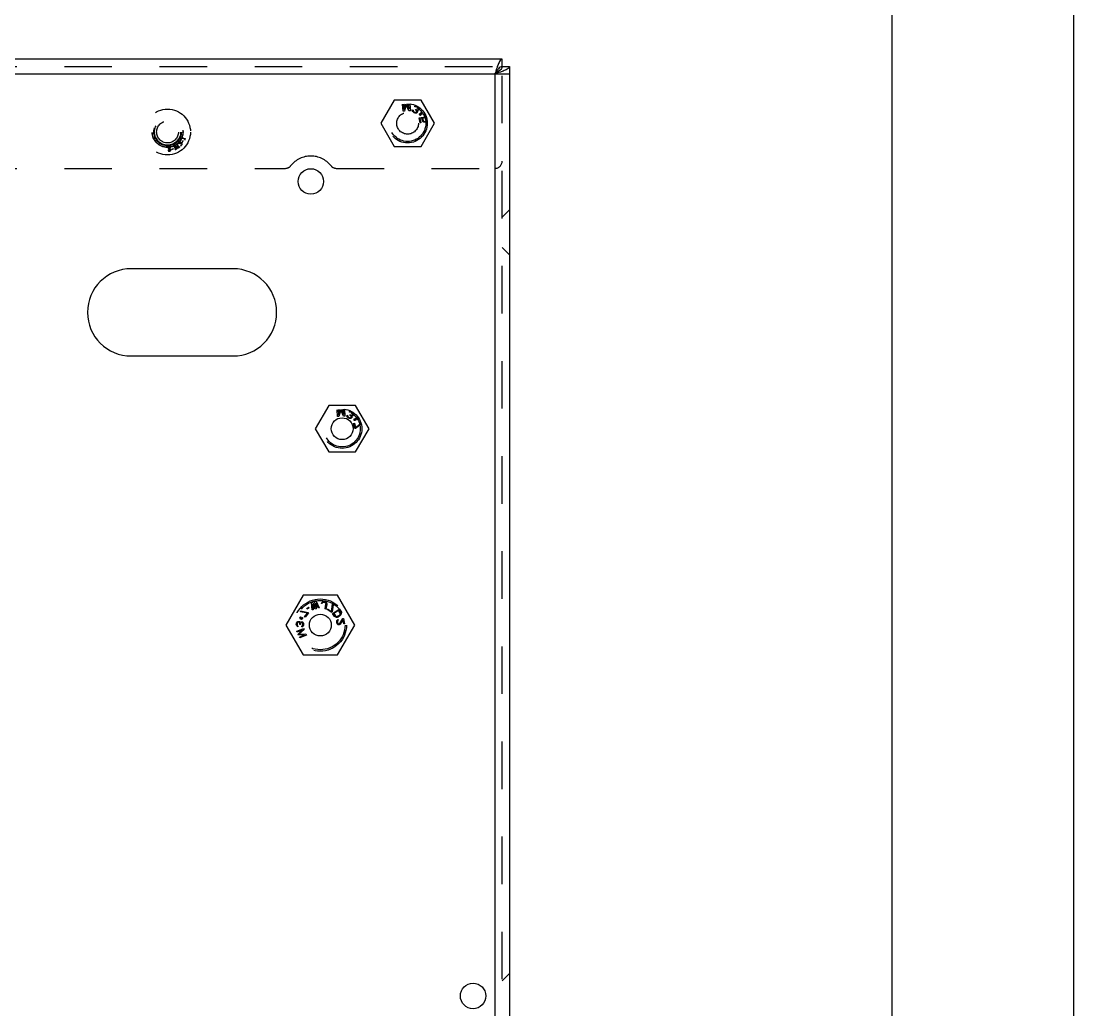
# Model space of a CAD drawing. Header units: millimetres. Extents: x 1262 to 3787, y 0 to 841.
# Drawn here: x 3642.1 to 3786.9, y 451.3 to 587.3 of the extents above; entities that cross this region are included whole.
import ezdxf

# ---------------------------------------------------------------- set-up
doc = ezdxf.new("R2010")
doc.units = ezdxf.units.MM
doc.header["$LTSCALE"] = 65.395
doc.linetypes.add('HIDDEN', pattern=[0.2, 0.1, -0.1])
doc.layers.get('0').update_dxf_attribs({"linetype": 'CONTINUOUS'})
doc.layers.add('02___PRT_ALL_AXES', color=7, linetype='CONTINUOUS')
doc.layers.add('DEFAULT_2', color=8, linetype='HIDDEN')

msp = doc.modelspace()

# ---------------------------------------------------------------- linework, layer by layer
at = {"color": 7, "linetype": 'Continuous'}
for p, q in [((3786.865, 0), (3786.865, 841)), ((3708.263, 581.004), (3708.263, 582.004)), ((3708.263, 581.004), (3709.263, 581.004)), ((3684.416, 534.404), (3682.568, 531.204)), ((3688.111, 534.404), (3684.416, 534.404)), ((3689.958, 531.204), (3688.111, 534.404)), ((3682.568, 531.204), (3684.416, 528.004)), ((3688.111, 528.004), (3689.958, 531.204)), ((3684.416, 528.004), (3688.111, 528.004)), ((3680.896, 508.304), (3678.529, 504.204)), ((3685.63, 508.304), (3680.896, 508.304)), ((3687.998, 504.204), (3685.63, 508.304)), ((3678.529, 504.204), (3680.896, 500.104)), ((3685.63, 500.104), (3687.998, 504.204)), ((3680.896, 500.104), (3685.63, 500.104))]:
    msp.add_line(p, q, dxfattribs=at)
at = {"color": 3, "linetype": 'Continuous'}
for p, q in [((3708.263, 582.004), (3296.263, 582.004)), ((3709.263, 581.004), (3709.263, 324.704)), ((3517.293, 580.004), (3707.263, 580.004)), ((3707.263, 580.004), (3707.263, 325.704)), ((3671.263, 553.204), (3657.263, 553.204)), ((3657.263, 541.204), (3671.263, 541.204))]:
    msp.add_line(p, q, dxfattribs=at)
at = {"color": 7, "linetype": 'Continuous'}
msp.add_lwpolyline([(2622.865, 25), (3761.865, 25), (3761.865, 816), (2622.865, 816)], close=True, dxfattribs=at)
at = {"color": 3, "linetype": 'Continuous'}
for centre, start, end in [((3657.263, 547.204), 90, 270), ((3671.263, 547.204), 270, 90)]:
    msp.add_arc(centre, 6, start, end, dxfattribs=at)
for points, knots in [([(3708.263, 582.004), (3708.152, 582.004), (3707.896, 581.749), (3707.786, 581.477), (3707.71, 581.295)], [0, 0, 0, 0, 0.3603317, 1, 1, 1, 1]), ([(3707.597, 581.004), (3707.568, 580.926), (3707.451, 580.594), (3707.345, 580.259), (3707.263, 580.004)], [0, 0, 0, 0, 0.2361922, 1, 1, 1, 1]), ([(3709.263, 581.004), (3709.263, 580.892), (3709.008, 580.637), (3708.736, 580.526), (3708.554, 580.45)], [0, 0, 0, 0, 0.3603317, 1, 1, 1, 1]), ([(3708.263, 580.337), (3708.185, 580.308), (3707.854, 580.191), (3707.519, 580.085), (3707.263, 580.004)], [0, 0, 0, 0, 0.2361922, 1, 1, 1, 1])]:
    msp.add_open_spline(points, degree=3, knots=knots, dxfattribs=at)
at = {"color": 7, "linetype": 'Continuous'}
for points in [[(3708.263, 581.004), (3708.07, 581.004), (3707.65, 580.647), (3707.418, 580.247), (3707.263, 580.004)], [(3708.263, 581.004), (3708.263, 580.81), (3707.906, 580.39), (3707.507, 580.159), (3707.263, 580.004)]]:
    msp.add_open_spline(points, degree=3, knots=[0, 0, 0, 0, 0.4009489, 1, 1, 1, 1], dxfattribs=at)
at = {"color": 3, "linetype": 'Continuous'}
for points in [[(3707.71, 581.295), (3707.67, 581.199), (3707.633, 581.101), (3707.597, 581.004)], [(3708.554, 580.45), (3708.458, 580.41), (3708.361, 580.373), (3708.263, 580.337)]]:
    msp.add_open_spline(points, degree=3, dxfattribs=at)
at = {"layer": '02___PRT_ALL_AXES', "color": 8, "linetype": 'HIDDEN'}
for centre, radius in [((3695.263, 573.204), 1.5), ((3662.263, 572.004), 2.1)]:
    msp.add_circle(centre, radius, dxfattribs=at)
at = {"layer": '02___PRT_ALL_AXES', "color": 3, "linetype": 'Continuous'}
for centre, radius in [((3681.963, 565.204), 1.75), ((3686.263, 531.204), 1.5), ((3683.263, 504.204), 1.5), ((3704.263, 453.204), 1.75)]:
    msp.add_circle(centre, radius, dxfattribs=at)
at = {"layer": 'DEFAULT_2', "color": 8, "linetype": 'HIDDEN'}
for p, q in [((3517.293, 581.004), (3708.263, 581.004)), ((3708.263, 324.704), (3708.263, 581.004)), ((3707.263, 580.004), (3708.263, 580.004)), ((3708.263, 580.004), (3709.263, 580.004)), ((3693.416, 576.404), (3691.568, 573.204)), ((3697.111, 576.404), (3693.416, 576.404)), ((3698.958, 573.204), (3697.111, 576.404)), ((3694.643, 574.864), (3694.575, 575.814)), ((3694.83, 574.877), (3694.643, 574.864)), ((3694.699, 575.844), (3694.753, 575.085)), ((3694.753, 575.085), (3694.987, 575.889)), ((3695.078, 575.791), (3694.83, 574.877)), ((3695.454, 574.922), (3695.078, 575.791)), ((3695.155, 575.901), (3695.501, 575.138)), ((3695.501, 575.138), (3695.447, 575.897)), ((3695.641, 574.935), (3695.454, 574.922)), ((3695.573, 575.886), (3695.641, 574.935)), ((3695.93, 574.96), (3695.956, 575.044)), ((3695.958, 574.844), (3695.93, 574.96)), ((3695.956, 575.044), (3696.046, 574.99)), ((3696.008, 574.765), (3695.958, 574.844)), ((3696.122, 574.671), (3696.008, 574.765)), ((3696.046, 574.99), (3696.049, 574.914)), ((3696.049, 574.914), (3696.08, 574.845)), ((3696.08, 574.845), (3696.159, 574.773)), ((3696.157, 574.65), (3696.122, 574.671)), ((3696.293, 574.593), (3696.157, 574.65)), ((3696.159, 574.773), (3696.23, 574.73)), ((3696.213, 575.51), (3696.263, 575.554)), ((3696.302, 575.456), (3696.213, 575.51)), ((3696.23, 574.73), (3696.33, 574.695)), ((3696.263, 575.554), (3696.332, 575.587)), ((3696.342, 575.482), (3696.302, 575.456)), ((3696.33, 574.695), (3696.406, 574.699)), ((3696.332, 575.587), (3696.408, 575.592)), ((3696.334, 575.065), (3696.378, 575.138)), ((3696.405, 575.022), (3696.334, 575.065)), ((3696.399, 575.497), (3696.342, 575.482)), ((3696.378, 575.138), (3696.449, 575.095)), ((3696.446, 575.494), (3696.399, 575.497)), ((3696.491, 574.921), (3696.405, 575.022)), ((3696.406, 574.699), (3696.474, 574.732)), ((3696.408, 575.592), (3696.501, 575.585)), ((3696.546, 575.458), (3696.446, 575.494)), ((3696.449, 575.095), (3696.567, 575.049)), ((3696.474, 574.732), (3696.496, 574.769)), ((3696.504, 574.863), (3696.491, 574.921)), ((3696.496, 574.769), (3696.504, 574.863)), ((3696.501, 575.585), (3696.578, 575.562)), ((3696.564, 574.679), (3696.502, 574.616)), ((3696.653, 575.394), (3696.546, 575.458)), ((3696.585, 574.715), (3696.564, 574.679)), ((3696.567, 575.049), (3696.643, 575.053)), ((3696.681, 574.955), (3696.57, 574.972)), ((3696.57, 574.972), (3696.609, 574.875)), ((3696.611, 574.799), (3696.585, 574.715)), ((3696.609, 574.875), (3696.611, 574.799)), ((3696.643, 575.053), (3696.722, 575.104)), ((3696.732, 575.322), (3696.653, 575.394)), ((3696.75, 574.989), (3696.681, 574.955)), ((3696.722, 575.104), (3696.766, 575.177)), ((3696.73, 575.47), (3696.787, 575.413)), ((3696.757, 575.282), (3696.732, 575.322)), ((3696.812, 575.051), (3696.75, 574.989)), ((3696.77, 575.225), (3696.757, 575.282)), ((3696.766, 575.177), (3696.77, 575.225)), ((3696.787, 575.413), (3696.836, 575.334)), ((3696.855, 575.124), (3696.812, 575.051)), ((3696.836, 575.334), (3696.868, 575.265)), ((3696.871, 575.189), (3696.855, 575.124)), ((3696.868, 575.265), (3696.871, 575.189)), ((3697.031, 574.496), (3697.064, 574.672)), ((3697.064, 574.672), (3697.093, 574.667)), ((3697.093, 574.667), (3697.066, 574.521)), ((3691.568, 573.204), (3693.416, 570.004)), ((3696.387, 574.586), (3696.293, 574.593)), ((3696.502, 574.616), (3696.387, 574.586)), ((3696.84, 573.941), (3697.38, 574.062)), ((3696.995, 573.25), (3696.84, 573.941)), ((3696.849, 574.496), (3696.855, 574.525)), ((3696.996, 574.472), (3696.849, 574.496)), ((3696.855, 574.525), (3697.031, 574.496)), ((3696.874, 574.386), (3696.996, 574.472)), ((3696.898, 574.352), (3696.874, 574.386)), ((3697.02, 574.438), (3696.898, 574.352)), ((3697.299, 573.938), (3696.967, 573.863)), ((3696.967, 573.863), (3697.099, 573.274)), ((3696.993, 574.291), (3697.02, 574.438)), ((3697.022, 574.287), (3696.993, 574.291)), ((3697.099, 573.274), (3696.995, 573.25)), ((3697.055, 574.462), (3697.022, 574.287)), ((3697.231, 574.433), (3697.055, 574.462)), ((3697.066, 574.521), (3697.188, 574.606)), ((3697.212, 574.572), (3697.09, 574.487)), ((3697.09, 574.487), (3697.236, 574.462)), ((3697.111, 570.004), (3698.958, 573.204)), ((3697.188, 574.606), (3697.212, 574.572)), ((3697.236, 574.462), (3697.231, 574.433)), ((3697.259, 573.822), (3697.299, 573.938)), ((3697.261, 573.716), (3697.259, 573.822)), ((3697.289, 573.594), (3697.261, 573.716)), ((3697.332, 573.497), (3697.289, 573.594)), ((3697.417, 573.409), (3697.332, 573.497)), ((3697.368, 573.825), (3697.365, 573.739)), ((3697.365, 573.739), (3697.393, 573.617)), ((3697.412, 573.92), (3697.368, 573.825)), ((3697.38, 574.062), (3697.412, 573.92)), ((3697.393, 573.617), (3697.432, 573.54)), ((3697.514, 573.367), (3697.417, 573.409)), ((3697.432, 573.54), (3697.487, 573.489)), ((3697.487, 573.489), (3697.558, 573.462)), ((3697.627, 573.349), (3697.514, 573.367)), ((3697.558, 573.462), (3697.625, 573.456)), ((3697.567, 574.104), (3697.659, 574.082)), ((3697.594, 573.982), (3697.567, 574.104)), ((3697.686, 573.96), (3697.594, 573.982)), ((3697.625, 573.456), (3697.667, 573.465)), ((3697.71, 573.368), (3697.627, 573.349)), ((3697.659, 574.082), (3697.756, 574.04)), ((3697.667, 573.465), (3697.724, 573.499)), ((3697.741, 573.909), (3697.686, 573.96)), ((3697.805, 573.432), (3697.71, 573.368)), ((3697.724, 573.499), (3697.777, 573.554)), ((3697.78, 573.832), (3697.741, 573.909)), ((3697.756, 574.04), (3697.841, 573.952)), ((3697.777, 573.554), (3697.805, 573.624)), ((3697.808, 573.71), (3697.78, 573.832)), ((3697.805, 573.624), (3697.808, 573.71)), ((3697.874, 573.511), (3697.805, 573.432)), ((3697.841, 573.952), (3697.883, 573.859)), ((3697.914, 573.627), (3697.874, 573.511)), ((3697.912, 573.729), (3697.914, 573.627)), ((3663.495, 570.347), (3663.57, 569.866)), ((3663.532, 570.283), (3663.751, 569.919)), ((3663.617, 569.746), (3663.532, 570.283)), ((3663.808, 569.961), (3663.595, 570.314)), ((3663.607, 570.384), (3663.649, 570.423)), ((3663.649, 570.423), (3663.641, 570.436)), ((3663.776, 570.439), (3663.794, 570.445)), ((3663.953, 570.392), (3663.972, 570.387)), ((3664.175, 571.268), (3664.163, 571.24)), ((3664.657, 571.067), (3664.175, 571.268)), ((3664.219, 571.184), (3664.634, 571.012)), ((3664.242, 571.058), (3664.219, 571.184)), ((3664.221, 571.052), (3664.242, 571.058)), ((3664.377, 570.805), (3664.263, 570.623)), ((3664.263, 570.623), (3664.296, 570.602)), ((3664.296, 570.602), (3664.41, 570.785)), ((3664.41, 570.785), (3664.377, 570.805)), ((3664.654, 570.969), (3664.644, 570.922)), ((3664.644, 570.922), (3664.657, 570.917)), ((3664.725, 571.119), (3664.703, 571.083)), ((3664.739, 571.113), (3664.725, 571.119)), ((3662.355, 569.538), (3662.368, 569.539)), ((3662.355, 569.538), (3662.36, 569.402)), ((3662.634, 569.839), (3662.622, 569.838)), ((3662.634, 569.839), (3662.626, 569.943)), ((3663.054, 569.706), (3662.848, 569.644)), ((3662.848, 569.644), (3662.859, 569.606)), ((3662.859, 569.606), (3663.065, 569.669)), ((3663.018, 570.06), (3663.026, 570.048)), ((3663.026, 570.048), (3663.102, 570.082)), ((3663.065, 569.669), (3663.054, 569.706)), ((3663.102, 570.082), (3663.35, 569.671)), ((3663.13, 570.086), (3663.617, 569.746)), ((3663.372, 569.684), (3663.13, 570.086)), ((3663.57, 569.866), (3663.165, 570.148)), ((3663.332, 569.607), (3663.294, 569.573)), ((3663.294, 569.573), (3663.301, 569.561)), ((3663.495, 569.695), (3663.419, 569.66)), ((3663.503, 569.682), (3663.495, 569.695)), ((3663.749, 569.861), (3663.708, 569.823)), ((3663.708, 569.823), (3663.715, 569.811)), ((3663.931, 569.957), (3663.856, 569.931)), ((3663.938, 569.945), (3663.931, 569.957)), ((3664.063, 570.157), (3664.069, 570.14)), ((3693.416, 570.004), (3697.111, 570.004)), ((3517.293, 567.004), (3678.441, 567.004)), ((3685.486, 567.004), (3707.263, 567.004)), ((3709.263, 561.304), (3708.263, 560.304)), ((3709.263, 555.104), (3708.263, 556.104)), ((3685.643, 532.864), (3685.575, 533.814)), ((3685.83, 532.877), (3685.643, 532.864)), ((3685.699, 533.844), (3685.753, 533.085)), ((3685.753, 533.085), (3685.987, 533.889)), ((3686.078, 533.791), (3685.83, 532.877)), ((3686.454, 532.922), (3686.078, 533.791)), ((3686.155, 533.901), (3686.501, 533.138)), ((3686.501, 533.138), (3686.447, 533.897)), ((3686.641, 532.935), (3686.454, 532.922)), ((3686.573, 533.886), (3686.641, 532.935)), ((3686.93, 532.96), (3686.956, 533.044)), ((3686.958, 532.844), (3686.93, 532.96)), ((3686.956, 533.044), (3687.046, 532.99)), ((3687.008, 532.765), (3686.958, 532.844)), ((3687.122, 532.671), (3687.008, 532.765)), ((3687.046, 532.99), (3687.049, 532.914)), ((3687.049, 532.914), (3687.08, 532.845)), ((3687.08, 532.845), (3687.159, 532.773)), ((3687.157, 532.65), (3687.122, 532.671)), ((3687.293, 532.593), (3687.157, 532.65)), ((3687.159, 532.773), (3687.23, 532.73)), ((3687.213, 533.51), (3687.263, 533.554)), ((3687.302, 533.456), (3687.213, 533.51)), ((3687.23, 532.73), (3687.33, 532.695)), ((3687.263, 533.554), (3687.332, 533.587)), ((3687.342, 533.482), (3687.302, 533.456)), ((3687.33, 532.695), (3687.406, 532.699)), ((3687.332, 533.587), (3687.408, 533.592)), ((3687.334, 533.065), (3687.378, 533.138)), ((3687.405, 533.022), (3687.334, 533.065)), ((3687.399, 533.497), (3687.342, 533.482)), ((3687.378, 533.138), (3687.449, 533.095)), ((3687.446, 533.494), (3687.399, 533.497)), ((3687.491, 532.921), (3687.405, 533.022)), ((3687.406, 532.699), (3687.474, 532.732)), ((3687.408, 533.592), (3687.501, 533.585)), ((3687.546, 533.458), (3687.446, 533.494)), ((3687.449, 533.095), (3687.567, 533.049)), ((3687.474, 532.732), (3687.496, 532.769)), ((3687.504, 532.863), (3687.491, 532.921)), ((3687.496, 532.769), (3687.504, 532.863)), ((3687.501, 533.585), (3687.578, 533.562)), ((3687.564, 532.679), (3687.502, 532.616)), ((3687.653, 533.394), (3687.546, 533.458)), ((3687.585, 532.715), (3687.564, 532.679)), ((3687.567, 533.049), (3687.643, 533.053)), ((3687.681, 532.955), (3687.57, 532.972)), ((3687.57, 532.972), (3687.609, 532.875)), ((3687.611, 532.799), (3687.585, 532.715)), ((3687.609, 532.875), (3687.611, 532.799)), ((3687.643, 533.053), (3687.722, 533.104)), ((3687.732, 533.322), (3687.653, 533.394)), ((3687.75, 532.989), (3687.681, 532.955)), ((3687.722, 533.104), (3687.766, 533.177)), ((3687.73, 533.47), (3687.787, 533.413)), ((3687.757, 533.282), (3687.732, 533.322)), ((3687.812, 533.051), (3687.75, 532.989)), ((3687.77, 533.225), (3687.757, 533.282)), ((3687.766, 533.177), (3687.77, 533.225)), ((3687.787, 533.413), (3687.836, 533.334)), ((3687.855, 533.124), (3687.812, 533.051)), ((3687.836, 533.334), (3687.868, 533.265)), ((3687.871, 533.189), (3687.855, 533.124)), ((3687.868, 533.265), (3687.871, 533.189)), ((3688.031, 532.496), (3688.064, 532.672)), ((3688.064, 532.672), (3688.093, 532.667)), ((3688.093, 532.667), (3688.066, 532.521)), ((3687.387, 532.586), (3687.293, 532.593)), ((3687.502, 532.616), (3687.387, 532.586)), ((3687.84, 531.941), (3687.944, 531.965)), ((3688.004, 531.21), (3687.84, 531.941)), ((3687.849, 532.496), (3687.855, 532.525)), ((3687.996, 532.472), (3687.849, 532.496)), ((3687.855, 532.525), (3688.031, 532.496)), ((3687.874, 532.386), (3687.996, 532.472)), ((3687.898, 532.352), (3687.874, 532.386)), ((3688.02, 532.438), (3687.898, 532.352)), ((3687.944, 531.965), (3688.081, 531.355)), ((3687.993, 532.291), (3688.02, 532.438)), ((3688.022, 532.287), (3687.993, 532.291)), ((3688.108, 531.233), (3688.004, 531.21)), ((3688.055, 532.462), (3688.022, 532.287)), ((3688.231, 532.433), (3688.055, 532.462)), ((3688.066, 532.521), (3688.188, 532.606)), ((3688.081, 531.355), (3688.857, 531.954)), ((3688.212, 532.572), (3688.09, 532.487)), ((3688.09, 532.487), (3688.236, 532.462)), ((3688.889, 531.835), (3688.108, 531.233)), ((3688.188, 532.606), (3688.212, 532.572)), ((3688.236, 532.462), (3688.231, 532.433)), ((3681.417, 506.495), (3681.654, 506.665)), ((3681.654, 506.665), (3681.716, 506.579)), ((3682.04, 507.287), (3682.2, 507.332)), ((3682.153, 506.279), (3682.04, 507.287)), ((3682.554, 506.393), (3682.184, 507.084)), ((3682.184, 507.084), (3682.274, 506.313)), ((3682.2, 507.332), (3682.582, 506.6)), ((3682.521, 507.423), (3682.681, 507.469)), ((3682.582, 506.6), (3682.521, 507.423)), ((3682.665, 507.221), (3682.714, 506.439)), ((3682.995, 506.518), (3682.665, 507.221)), ((3682.681, 507.469), (3683.115, 506.553)), ((3683.412, 507.183), (3683.451, 507.284)), ((3683.535, 507.161), (3683.412, 507.183)), ((3683.451, 507.284), (3683.507, 507.361)), ((3683.507, 507.361), (3683.604, 507.43)), ((3683.57, 507.241), (3683.535, 507.161)), ((3683.623, 507.297), (3683.57, 507.241)), ((3683.604, 507.43), (3683.693, 507.457)), ((3683.692, 507.328), (3683.623, 507.297)), ((3683.777, 507.334), (3683.692, 507.328)), ((3683.693, 507.457), (3683.8, 507.46)), ((3683.859, 507.32), (3683.777, 507.334)), ((3683.8, 507.46), (3683.882, 507.445)), ((3683.938, 507.284), (3683.859, 507.32)), ((3683.882, 507.445), (3683.981, 507.406)), ((3683.912, 506.424), (3684.027, 507.074)), ((3683.992, 507.231), (3683.938, 507.284)), ((3683.981, 507.406), (3684.055, 507.35)), ((3684.022, 507.161), (3683.992, 507.231)), ((3684.027, 507.074), (3684.022, 507.161)), ((3684.15, 507.052), (3684.035, 506.402)), ((3684.055, 507.35), (3684.122, 507.251)), ((3684.122, 507.251), (3684.148, 507.16)), ((3684.148, 507.16), (3684.15, 507.052)), ((3684.781, 506.088), (3684.916, 507.065)), ((3685.021, 506.997), (3684.886, 506.02)), ((3684.916, 507.065), (3685.021, 506.997)), ((3680.451, 505.192), (3680.465, 505.231)), ((3680.591, 505.141), (3680.451, 505.192)), ((3680.465, 505.231), (3680.605, 505.18)), ((3680.52, 506.045), (3680.595, 506.145)), ((3681.485, 505.844), (3680.52, 506.045)), ((3680.541, 505.314), (3680.568, 505.326)), ((3680.605, 505.18), (3680.541, 505.314)), ((3680.568, 505.326), (3680.645, 505.165)), ((3680.595, 506.145), (3681.56, 505.944)), ((3680.645, 505.165), (3680.808, 505.238)), ((3680.821, 505.211), (3680.685, 505.15)), ((3680.685, 505.15), (3680.825, 505.099)), ((3680.808, 505.238), (3680.821, 505.211)), ((3681.111, 505.343), (3681.485, 505.844)), ((3681.196, 505.28), (3681.111, 505.343)), ((3681.645, 505.88), (3681.196, 505.28)), ((3681.479, 506.409), (3681.417, 506.495)), ((3681.716, 506.579), (3681.479, 506.409)), ((3681.56, 505.944), (3681.645, 505.88)), ((3682.274, 506.313), (3682.153, 506.279)), ((3682.714, 506.439), (3682.554, 506.393)), ((3683.115, 506.553), (3682.995, 506.518)), ((3684.035, 506.402), (3683.912, 506.424)), ((3684.198, 506.338), (3684.256, 506.428)), ((3684.828, 505.931), (3684.198, 506.338)), ((3684.256, 506.428), (3684.781, 506.088)), ((3684.886, 506.02), (3684.828, 505.931)), ((3684.959, 505.812), (3685.796, 506.36)), ((3685.233, 505.394), (3684.959, 505.812)), ((3685.758, 506.185), (3685.135, 505.777)), ((3685.135, 505.777), (3685.34, 505.464)), ((3685.308, 505.318), (3685.233, 505.394)), ((3685.389, 505.272), (3685.308, 505.318)), ((3685.34, 505.464), (3685.403, 505.406)), ((3685.506, 505.249), (3685.389, 505.272)), ((3685.403, 505.406), (3685.473, 505.377)), ((3685.473, 505.377), (3685.55, 505.377)), ((3685.6, 505.261), (3685.506, 505.249)), ((3685.55, 505.377), (3685.632, 505.406)), ((3685.701, 505.301), (3685.6, 505.261)), ((3685.632, 505.406), (3685.899, 505.581)), ((3685.968, 505.476), (3685.701, 505.301)), ((3685.963, 505.872), (3685.758, 506.185)), ((3685.796, 506.36), (3686.07, 505.942)), ((3685.899, 505.581), (3685.959, 505.645)), ((3685.959, 505.645), (3685.99, 505.715)), ((3685.991, 505.79), (3685.963, 505.872)), ((3686.045, 505.552), (3685.968, 505.476)), ((3685.99, 505.715), (3685.991, 505.79)), ((3686.094, 505.633), (3686.045, 505.552)), ((3686.07, 505.942), (3686.109, 505.843)), ((3686.119, 505.75), (3686.094, 505.633)), ((3686.109, 505.843), (3686.119, 505.75)), ((3679.963, 504.265), (3679.97, 504.431)), ((3679.98, 504.181), (3679.963, 504.265)), ((3679.97, 504.431), (3679.995, 504.514)), ((3680.019, 504.095), (3679.98, 504.181)), ((3679.995, 504.514), (3680.041, 504.595)), ((3680.059, 504.031), (3680.019, 504.095)), ((3680.037, 503.35), (3680.954, 503.747)), ((3680.041, 504.595), (3680.086, 504.656)), ((3680.121, 503.987), (3680.059, 504.031)), ((3680.076, 504.406), (3680.07, 504.281)), ((3680.07, 504.281), (3680.087, 504.176)), ((3680.101, 504.509), (3680.076, 504.406)), ((3680.086, 504.656), (3680.152, 504.694)), ((3680.087, 504.176), (3680.106, 504.133)), ((3680.124, 504.55), (3680.101, 504.509)), ((3680.106, 504.133), (3680.147, 504.09)), ((3680.184, 503.963), (3680.121, 503.987)), ((3680.169, 504.589), (3680.124, 504.55)), ((3680.147, 504.09), (3680.188, 504.067)), ((3680.152, 504.694), (3680.217, 504.712)), ((3680.212, 504.608), (3680.169, 504.589)), ((3680.188, 504.067), (3680.184, 503.963)), ((3680.297, 504.605), (3680.212, 504.608)), ((3680.217, 504.712), (3680.302, 504.709)), ((3680.38, 504.559), (3680.297, 504.605)), ((3680.302, 504.709), (3680.386, 504.684)), ((3680.42, 504.495), (3680.38, 504.559)), ((3680.386, 504.684), (3680.448, 504.64)), ((3680.436, 504.369), (3680.42, 504.495)), ((3680.432, 504.286), (3680.436, 504.369)), ((3680.517, 504.282), (3680.432, 504.286)), ((3680.448, 504.64), (3680.486, 504.534)), ((3680.455, 505.08), (3680.591, 505.141)), ((3680.468, 505.053), (3680.455, 505.08)), ((3680.631, 505.126), (3680.468, 505.053)), ((3680.486, 504.534), (3680.553, 504.614)), ((3680.521, 504.365), (3680.517, 504.282)), ((3680.569, 504.488), (3680.521, 504.365)), ((3680.553, 504.614), (3680.619, 504.653)), ((3680.613, 504.528), (3680.569, 504.488)), ((3680.7, 504.566), (3680.613, 504.528)), ((3680.619, 504.653), (3680.705, 504.67)), ((3680.707, 504.964), (3680.631, 505.126)), ((3680.81, 505.06), (3680.67, 505.111)), ((3680.67, 505.111), (3680.734, 504.977)), ((3680.743, 504.564), (3680.7, 504.566)), ((3680.705, 504.67), (3680.747, 504.668)), ((3680.734, 504.977), (3680.707, 504.964)), ((3680.716, 503.961), (3680.721, 504.065)), ((3680.802, 503.978), (3680.716, 503.961)), ((3680.721, 504.065), (3680.786, 504.104)), ((3680.805, 504.52), (3680.743, 504.564)), ((3680.747, 504.668), (3680.831, 504.644)), ((3680.786, 504.104), (3680.832, 504.164)), ((3680.891, 504.057), (3680.802, 503.978)), ((3680.844, 504.455), (3680.805, 504.52)), ((3680.825, 505.099), (3680.81, 505.06)), ((3680.831, 504.644), (3680.913, 504.557)), ((3680.832, 504.164), (3680.857, 504.267)), ((3680.861, 504.35), (3680.844, 504.455)), ((3680.857, 504.267), (3680.861, 504.35)), ((3680.937, 504.139), (3680.891, 504.057)), ((3680.913, 504.557), (3680.952, 504.472)), ((3680.965, 504.283), (3680.937, 504.139)), ((3680.952, 504.472), (3680.966, 504.325)), ((3680.954, 503.747), (3681.029, 503.575)), ((3680.966, 504.325), (3680.965, 504.283)), ((3685.527, 504.745), (3685.555, 504.834)), ((3685.529, 504.597), (3685.527, 504.745)), ((3685.543, 504.515), (3685.529, 504.597)), ((3685.584, 504.395), (3685.543, 504.515)), ((3685.555, 504.834), (3685.626, 504.93)), ((3685.64, 504.32), (3685.584, 504.395)), ((3685.626, 504.93), (3685.706, 504.964)), ((3685.635, 504.742), (3685.631, 504.635)), ((3685.631, 504.635), (3685.645, 504.553)), ((3685.667, 504.81), (3685.635, 504.742)), ((3685.737, 504.252), (3685.64, 504.32)), ((3685.645, 504.553), (3685.682, 504.454)), ((3685.723, 504.862), (3685.667, 504.81)), ((3685.682, 504.454), (3685.735, 504.399)), ((3685.706, 504.964), (3685.723, 504.862)), ((3685.735, 504.399), (3685.804, 504.368)), ((3685.825, 504.245), (3685.737, 504.252)), ((3685.804, 504.368), (3685.846, 504.375)), ((3685.867, 504.252), (3685.825, 504.245)), ((3685.846, 504.375), (3685.924, 504.43)), ((3685.947, 504.286), (3685.867, 504.252)), ((3685.924, 504.43), (3686.354, 505.092)), ((3686.003, 504.338), (3685.947, 504.286)), ((3686.381, 504.928), (3686.003, 504.338)), ((3686.354, 505.092), (3686.459, 505.109)), ((3686.475, 504.352), (3686.381, 504.928)), ((3686.459, 505.109), (3686.58, 504.369)), ((3686.58, 504.369), (3686.475, 504.352)), ((3680.087, 503.235), (3680.037, 503.35)), ((3680.809, 503.548), (3680.087, 503.235)), ((3680.203, 502.967), (3680.809, 503.548)), ((3680.269, 502.814), (3680.203, 502.967)), ((3681.107, 502.86), (3680.269, 502.814)), ((3681.029, 503.575), (3680.333, 502.933)), ((3680.333, 502.933), (3681.278, 503.002)), ((3680.385, 502.547), (3681.107, 502.86)), ((3680.435, 502.432), (3680.385, 502.547)), ((3681.352, 502.83), (3680.435, 502.432)), ((3681.278, 503.002), (3681.352, 502.83)), ((3709.263, 456.304), (3708.263, 455.304))]:
    msp.add_line(p, q, dxfattribs=at)
for centre, radius in [((3662.263, 572.004), 3.15), ((3695.263, 573.204), 2.7), ((3695.263, 573.204), 2.5), ((3662.263, 572.004), 2.125), ((3662.263, 572.004), 1.9), ((3662.263, 572.004), 1.8), ((3662.263, 572.004), 1.5), ((3686.263, 531.204), 2.7), ((3686.263, 531.204), 2.5), ((3683.263, 504.204), 3.6), ((3683.263, 504.204), 3.4)]:
    msp.add_circle(centre, radius, dxfattribs=at)
for centre, radius, start, end in [((3662.83, 571.622), 1.438, 297.53662, 301.08982), ((3681.963, 565.204), 3.5, 38.4786, 141.5214), ((3707.263, 568.004), 1, 270, 0), ((3678.441, 568.004), 1, 270, 321.5214), ((3685.486, 568.004), 1, 218.4786, 270)]:
    msp.add_arc(centre, radius, start, end, dxfattribs=at)
for points in [[(3663.641, 570.436), (3663.62, 570.421), (3663.597, 570.406), (3663.573, 570.391)], [(3663.595, 570.314), (3663.586, 570.329), (3663.581, 570.341), (3663.584, 570.351)], [(3663.584, 570.351), (3663.586, 570.361), (3663.593, 570.371), (3663.607, 570.384)], [(3663.75, 570.548), (3663.748, 570.516), (3663.757, 570.48), (3663.776, 570.439)], [(3663.79, 570.639), (3663.764, 570.61), (3663.752, 570.58), (3663.75, 570.548)], [(3663.794, 570.445), (3663.782, 570.472), (3663.777, 570.499), (3663.78, 570.525)], [(3663.78, 570.525), (3663.784, 570.551), (3663.793, 570.573), (3663.81, 570.591)], [(3663.869, 570.682), (3663.839, 570.678), (3663.812, 570.664), (3663.79, 570.639)], [(3663.81, 570.591), (3663.826, 570.61), (3663.846, 570.62), (3663.868, 570.622)], [(3663.868, 570.622), (3663.89, 570.624), (3663.911, 570.617), (3663.93, 570.601)], [(3663.94, 570.665), (3663.922, 570.681), (3663.899, 570.686), (3663.869, 570.682)], [(3663.93, 570.601), (3663.955, 570.578), (3663.963, 570.525), (3663.955, 570.443)], [(3663.974, 570.602), (3663.969, 570.628), (3663.957, 570.649), (3663.94, 570.665)], [(3663.955, 570.443), (3663.954, 570.425), (3663.953, 570.408), (3663.953, 570.392)], [(3663.972, 570.387), (3663.973, 570.418), (3663.98, 570.443), (3663.996, 570.459)], [(3663.975, 570.5), (3663.979, 570.542), (3663.979, 570.575), (3663.974, 570.602)], [(3664.076, 570.552), (3664.036, 570.552), (3664.003, 570.534), (3663.975, 570.5)], [(3663.996, 570.459), (3664.015, 570.481), (3664.04, 570.49), (3664.072, 570.487)], [(3664.072, 570.487), (3664.104, 570.484), (3664.134, 570.471), (3664.162, 570.445)], [(3664.186, 570.507), (3664.152, 570.538), (3664.115, 570.553), (3664.076, 570.552)], [(3664.162, 570.445), (3664.197, 570.414), (3664.216, 570.377), (3664.221, 570.335)], [(3664.163, 571.24), (3664.193, 571.164), (3664.212, 571.101), (3664.221, 571.052)], [(3664.255, 570.361), (3664.253, 570.419), (3664.229, 570.468), (3664.186, 570.507)], [(3664.192, 570.201), (3664.236, 570.249), (3664.257, 570.302), (3664.255, 570.361)], [(3664.221, 570.335), (3664.226, 570.292), (3664.216, 570.257), (3664.192, 570.23)], [(3664.634, 571.012), (3664.652, 571.004), (3664.659, 570.99), (3664.654, 570.969)], [(3664.703, 571.083), (3664.691, 571.064), (3664.676, 571.059), (3664.657, 571.067)], [(3664.657, 570.917), (3664.667, 570.946), (3664.68, 570.979), (3664.696, 571.016)], [(3664.696, 571.016), (3664.711, 571.052), (3664.725, 571.084), (3664.739, 571.113)], [(3662.366, 569.913), (3662.336, 569.881), (3662.323, 569.844), (3662.328, 569.802)], [(3662.328, 569.802), (3662.331, 569.768), (3662.346, 569.738), (3662.374, 569.714)], [(3662.36, 569.402), (3662.41, 569.379), (3662.465, 569.371), (3662.524, 569.377)], [(3662.491, 569.968), (3662.437, 569.963), (3662.396, 569.944), (3662.366, 569.913)], [(3662.434, 569.435), (3662.4, 569.46), (3662.378, 569.495), (3662.368, 569.539)], [(3662.374, 569.836), (3662.372, 569.862), (3662.38, 569.884), (3662.4, 569.905)], [(3662.406, 569.784), (3662.387, 569.798), (3662.376, 569.816), (3662.374, 569.836)], [(3662.374, 569.714), (3662.402, 569.69), (3662.448, 569.666), (3662.515, 569.64)], [(3662.4, 569.905), (3662.419, 569.926), (3662.446, 569.939), (3662.479, 569.943)], [(3662.525, 569.727), (3662.466, 569.75), (3662.426, 569.769), (3662.406, 569.784)], [(3662.54, 569.403), (3662.502, 569.399), (3662.468, 569.409), (3662.434, 569.435)], [(3662.479, 569.943), (3662.547, 569.95), (3662.595, 569.915), (3662.622, 569.839)], [(3662.626, 569.943), (3662.589, 569.965), (3662.543, 569.974), (3662.491, 569.968)], [(3662.515, 569.64), (3662.563, 569.621), (3662.597, 569.604), (3662.618, 569.588)], [(3662.524, 569.377), (3662.587, 569.384), (3662.635, 569.404), (3662.666, 569.439)], [(3662.657, 569.662), (3662.629, 569.682), (3662.585, 569.703), (3662.525, 569.727)], [(3662.627, 569.444), (3662.604, 569.42), (3662.576, 569.407), (3662.54, 569.403)], [(3662.618, 569.588), (3662.64, 569.572), (3662.653, 569.551), (3662.655, 569.524)], [(3662.655, 569.524), (3662.659, 569.495), (3662.649, 569.468), (3662.627, 569.444)], [(3662.707, 569.567), (3662.702, 569.611), (3662.685, 569.643), (3662.657, 569.662)], [(3662.666, 569.439), (3662.698, 569.473), (3662.712, 569.517), (3662.707, 569.567)], [(3663.094, 570.103), (3663.053, 570.078), (3663.028, 570.064), (3663.018, 570.06)], [(3663.165, 570.148), (3663.152, 570.139), (3663.129, 570.124), (3663.094, 570.103)], [(3663.301, 569.561), (3663.341, 569.587), (3663.374, 569.608), (3663.401, 569.624)], [(3663.359, 569.641), (3663.358, 569.634), (3663.349, 569.622), (3663.332, 569.607)], [(3663.35, 569.671), (3663.357, 569.658), (3663.36, 569.648), (3663.359, 569.641)], [(3663.419, 569.66), (3663.402, 569.652), (3663.387, 569.66), (3663.372, 569.684)], [(3663.401, 569.624), (3663.437, 569.646), (3663.471, 569.665), (3663.503, 569.682)], [(3663.715, 569.811), (3663.756, 569.837), (3663.793, 569.86), (3663.825, 569.88)], [(3663.765, 569.886), (3663.765, 569.879), (3663.759, 569.87), (3663.749, 569.861)], [(3663.751, 569.919), (3663.76, 569.903), (3663.765, 569.892), (3663.765, 569.886)], [(3663.831, 569.93), (3663.825, 569.934), (3663.817, 569.944), (3663.808, 569.961)], [(3663.825, 569.88), (3663.849, 569.895), (3663.887, 569.916), (3663.938, 569.945)], [(3663.856, 569.931), (3663.846, 569.927), (3663.838, 569.927), (3663.831, 569.93)], [(3664.069, 570.176), (3664.065, 570.171), (3664.062, 570.164), (3664.063, 570.157)], [(3664.105, 570.192), (3664.088, 570.189), (3664.076, 570.184), (3664.069, 570.176)], [(3664.069, 570.14), (3664.08, 570.13), (3664.096, 570.131), (3664.118, 570.141)], [(3664.192, 570.23), (3664.176, 570.213), (3664.147, 570.2), (3664.105, 570.192)], [(3664.118, 570.141), (3664.139, 570.15), (3664.164, 570.17), (3664.192, 570.201)]]:
    msp.add_open_spline(points, degree=3, dxfattribs=at)

doc.saveas('drawing.dxf')
